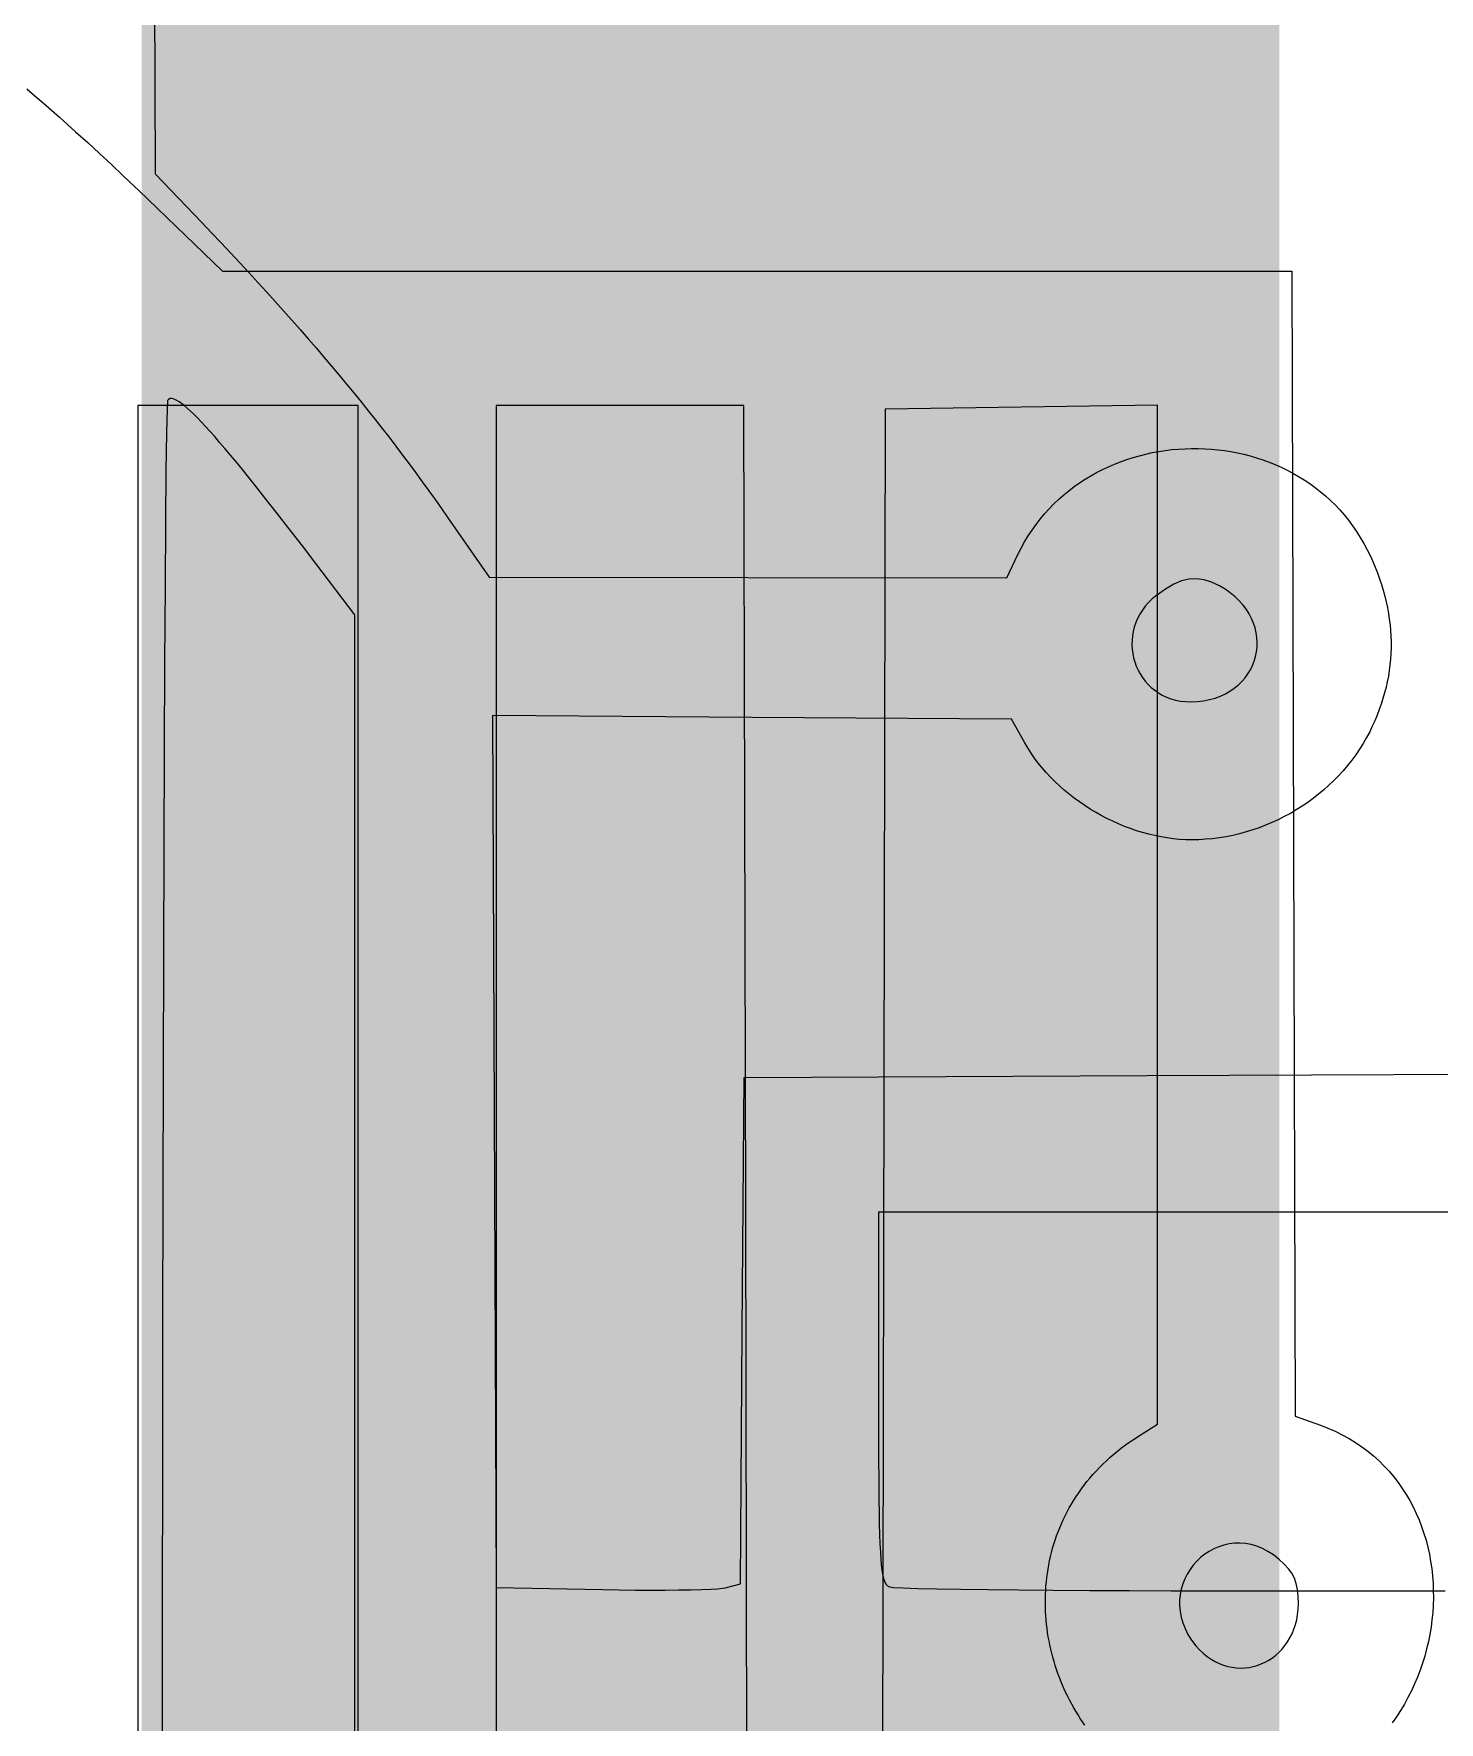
# Model space of a CAD drawing. Header units: inches. Extents: x -14 to 338, y 0 to 125.
# Drawn here: x 26.665 to 30.37, y 55.268 to 59.718 of the extents above; entities that cross this region are included whole.
import ezdxf

# ---------------------------------------------------------------- set-up
doc = ezdxf.new("R2010")
doc.units = ezdxf.units.IN
for name, color, linetype in [('Bottom Layer', 5, 'Continuous'), ('Bottom Overlay', 54, 'Continuous'), ('Top Overlay', 2, 'Continuous')]:
    doc.layers.add(name, color=color, linetype=linetype)

# ---------------------------------------------------------------- blocks, each defined once
blk = doc.blocks.new('IMPORTED_IMAGE_B_2')
at = {"layer": 'Bottom Overlay'}
for p, q in [((14.3506, -2.6261), (14.3599, -5.5118)), ((14.3599, -5.5118), (14.4826, -5.6402)), ((14.4826, -5.6402), (14.5084, -5.6673)), ((14.5084, -5.6673), (14.5337, -5.6941)), ((14.5337, -5.6941), (14.5586, -5.7205)), ((14.5586, -5.7205), (14.583, -5.7466)), ((14.583, -5.7466), (14.6069, -5.7725)), ((14.6069, -5.7725), (14.6304, -5.7981)), ((14.6304, -5.7981), (14.6535, -5.8234)), ((14.6535, -5.8234), (14.6762, -5.8485)), ((14.6762, -5.8485), (14.6985, -5.8734)), ((14.6985, -5.8734), (14.7204, -5.898)), ((14.7204, -5.898), (14.742, -5.9225)), ((14.742, -5.9225), (14.7632, -5.9468)), ((14.7632, -5.9468), (14.784, -5.9709)), ((14.784, -5.9709), (14.8046, -5.9949)), ((14.8046, -5.9949), (14.8248, -6.0187)), ((14.8248, -6.0187), (14.8446, -6.0425)), ((14.8446, -6.0425), (14.8642, -6.0661)), ((14.8642, -6.0661), (14.8836, -6.0896)), ((14.8836, -6.0896), (14.9026, -6.1131)), ((14.3912, -6.1322), (14.3898, -6.1946)), ((14.3927, -6.1094), (14.3912, -6.1322)), ((14.3912, -6.1322), (14.3912, -6.1322)), ((14.3949, -6.1068), (14.3927, -6.1094)), ((14.3927, -6.1094), (14.3927, -6.1094)), ((14.3992, -6.1046), (14.3949, -6.1068)), ((14.3949, -6.1068), (14.3949, -6.1068)), ((14.4028, -6.1043), (14.3992, -6.1046)), ((14.3992, -6.1046), (14.3992, -6.1046)), ((14.4069, -6.1049), (14.4028, -6.1043)), ((14.4028, -6.1043), (14.4028, -6.1043)), ((14.4116, -6.1065), (14.4069, -6.1049)), ((14.4069, -6.1049), (14.4069, -6.1049)), ((14.4169, -6.1091), (14.4116, -6.1065)), ((14.4116, -6.1065), (14.4116, -6.1065)), ((14.4228, -6.1126), (14.4169, -6.1091)), ((14.4169, -6.1091), (14.4169, -6.1091)), ((14.4292, -6.1172), (14.4228, -6.1126)), ((14.4228, -6.1126), (14.4228, -6.1126)), ((14.4364, -6.1227), (14.4292, -6.1172)), ((14.4292, -6.1172), (14.4292, -6.1172)), ((14.4441, -6.1293), (14.4364, -6.1227)), ((14.4364, -6.1227), (14.4364, -6.1227)), ((14.4525, -6.1369), (14.4441, -6.1293)), ((14.4441, -6.1293), (14.4441, -6.1293)), ((14.4615, -6.1455), (14.4525, -6.1369)), ((14.4525, -6.1369), (14.4525, -6.1369)), ((14.9026, -6.1131), (14.9214, -6.1365)), ((14.9214, -6.1365), (14.94, -6.1598)), ((14.4712, -6.1552), (14.4615, -6.1455)), ((14.4615, -6.1455), (14.4615, -6.1455)), ((14.4815, -6.1659), (14.4712, -6.1552)), ((14.4712, -6.1552), (14.4712, -6.1552)), ((14.4926, -6.1777), (14.4815, -6.1659)), ((14.4815, -6.1659), (14.4815, -6.1659)), ((14.5043, -6.1906), (14.4926, -6.1777)), ((14.4926, -6.1777), (14.4926, -6.1777)), ((14.94, -6.1598), (14.9583, -6.1832)), ((14.9583, -6.1832), (14.9764, -6.2065)), ((14.3898, -6.1946), (14.3884, -6.2945)), ((14.3898, -6.1946), (14.3898, -6.1946)), ((14.5168, -6.2047), (14.5043, -6.1906)), ((14.5043, -6.1906), (14.5043, -6.1906)), ((14.5299, -6.2198), (14.5168, -6.2047)), ((14.5168, -6.2047), (14.5168, -6.2047)), ((14.5438, -6.236), (14.5299, -6.2198)), ((14.5299, -6.2198), (14.5299, -6.2198)), ((14.9764, -6.2065), (14.9943, -6.2298)), ((14.9943, -6.2298), (15.012, -6.2532)), ((14.5585, -6.2534), (14.5438, -6.236)), ((14.5438, -6.236), (14.5438, -6.236)), ((14.5739, -6.272), (14.5585, -6.2534)), ((14.5585, -6.2534), (14.5585, -6.2534)), ((14.59, -6.2917), (14.5739, -6.272)), ((14.5739, -6.272), (14.5739, -6.272)), ((15.012, -6.2532), (15.0295, -6.2766)), ((16.8892, -6.2771), (16.9054, -6.2708)), ((16.9054, -6.2708), (16.9218, -6.2649)), ((16.9218, -6.2649), (16.9383, -6.2596)), ((16.9383, -6.2596), (16.955, -6.2549)), ((16.955, -6.2549), (16.9719, -6.2506)), ((16.9719, -6.2506), (16.9889, -6.2469)), ((16.9889, -6.2469), (17.006, -6.2438)), ((17.006, -6.2438), (17.0232, -6.2411)), ((17.0232, -6.2411), (17.0405, -6.239)), ((17.0405, -6.239), (17.0578, -6.2375)), ((17.0578, -6.2375), (17.0752, -6.2364)), ((17.0752, -6.2364), (17.0926, -6.2359)), ((17.0926, -6.2359), (17.11, -6.236)), ((17.11, -6.236), (17.1274, -6.2365)), ((17.1274, -6.2365), (17.1447, -6.2376)), ((17.1447, -6.2376), (17.162, -6.2393)), ((17.162, -6.2393), (17.1793, -6.2414)), ((17.1793, -6.2414), (17.1964, -6.2441)), ((17.1964, -6.2441), (17.2135, -6.2474)), ((17.2135, -6.2474), (17.2304, -6.2511)), ((17.2304, -6.2511), (17.2473, -6.2555)), ((17.2473, -6.2555), (17.2639, -6.2603)), ((17.2639, -6.2603), (17.2804, -6.2657)), ((17.2804, -6.2657), (17.2967, -6.2716)), ((17.2967, -6.2716), (17.3128, -6.2781)), ((14.3884, -6.2945), (14.3871, -6.43)), ((14.3884, -6.2945), (14.3884, -6.2945)), ((14.607, -6.3126), (14.59, -6.2917)), ((14.59, -6.2917), (14.59, -6.2917)), ((14.6247, -6.3346), (14.607, -6.3126)), ((14.607, -6.3126), (14.607, -6.3126)), ((15.0295, -6.2766), (15.0469, -6.3)), ((15.0469, -6.3), (15.0641, -6.3235)), ((16.7973, -6.3264), (16.8119, -6.3169)), ((16.8119, -6.3169), (16.8269, -6.3079)), ((16.8269, -6.3079), (16.8421, -6.2994)), ((16.8421, -6.2994), (16.8575, -6.2914)), ((16.8575, -6.2914), (16.8733, -6.284)), ((16.8733, -6.284), (16.8892, -6.2771)), ((17.3128, -6.2781), (17.3286, -6.2851)), ((17.3286, -6.2851), (17.3442, -6.2926)), ((17.3442, -6.2926), (17.3596, -6.3007)), ((17.3596, -6.3007), (17.3747, -6.3093)), ((17.3747, -6.3093), (17.3895, -6.3184)), ((17.3895, -6.3184), (17.4039, -6.3281)), ((14.6432, -6.3579), (14.6247, -6.3346)), ((14.6247, -6.3346), (14.6247, -6.3346)), ((14.6625, -6.3824), (14.6432, -6.3579)), ((14.6432, -6.3579), (14.6432, -6.3579)), ((15.0641, -6.3235), (15.0812, -6.3471)), ((15.0812, -6.3471), (15.0981, -6.3707)), ((16.7423, -6.3699), (16.7555, -6.3582)), ((16.7555, -6.3582), (16.7691, -6.3471)), ((16.7691, -6.3471), (16.783, -6.3365)), ((16.783, -6.3365), (16.7973, -6.3264)), ((17.4039, -6.3281), (17.4181, -6.3383)), ((17.4181, -6.3383), (17.4319, -6.3491)), ((17.4319, -6.3491), (17.4453, -6.3604)), ((17.4453, -6.3604), (17.4583, -6.3722)), ((14.6826, -6.4081), (14.6625, -6.3824)), ((14.6625, -6.3824), (14.6625, -6.3824)), ((15.0981, -6.3707), (15.1149, -6.3945)), ((15.1149, -6.3945), (15.1317, -6.4184)), ((16.7051, -6.408), (16.7171, -6.3948)), ((16.7171, -6.3948), (16.7295, -6.3821)), ((16.7295, -6.3821), (16.7423, -6.3699)), ((17.4583, -6.3722), (17.471, -6.3846)), ((17.471, -6.3846), (17.4832, -6.3975)), ((17.4832, -6.3975), (17.495, -6.411)), ((14.3871, -6.43), (14.3858, -6.5989)), ((14.3871, -6.43), (14.3871, -6.43)), ((14.7036, -6.435), (14.6826, -6.4081)), ((14.6826, -6.4081), (14.6826, -6.4081)), ((14.7254, -6.4632), (14.7036, -6.435)), ((14.7036, -6.435), (14.7036, -6.435)), ((15.1317, -6.4184), (15.2407, -6.5751)), ((16.6618, -6.4663), (16.6719, -6.4509)), ((16.6719, -6.4509), (16.6825, -6.4361)), ((16.6825, -6.4361), (16.6936, -6.4218)), ((16.6936, -6.4218), (16.7051, -6.408)), ((17.495, -6.411), (17.5063, -6.425)), ((17.5063, -6.425), (17.5172, -6.4395)), ((17.5172, -6.4395), (17.5276, -6.4546)), ((14.7481, -6.4927), (14.7254, -6.4632)), ((14.7254, -6.4632), (14.7254, -6.4632)), ((14.7837, -6.5393), (14.7481, -6.4927)), ((14.7481, -6.4927), (14.7481, -6.4927)), ((16.6432, -6.4986), (16.6522, -6.4822)), ((16.6522, -6.4822), (16.6618, -6.4663)), ((17.5276, -6.4546), (17.5374, -6.4702)), ((17.5374, -6.4702), (17.5468, -6.4864)), ((17.5468, -6.4864), (17.5556, -6.5031)), ((14.8864, -6.6741), (14.7837, -6.5393)), ((14.7837, -6.5393), (14.7837, -6.5393)), ((16.6054, -6.577), (16.6347, -6.5155)), ((16.6347, -6.5155), (16.6432, -6.4986)), ((17.5556, -6.5031), (17.563, -6.5183)), ((17.563, -6.5183), (17.57, -6.5336)), ((17.57, -6.5336), (17.5764, -6.5488)), ((15.2407, -6.5751), (16.6054, -6.577)), ((17.0663, -6.5851), (17.0455, -6.5939)), ((17.0862, -6.5802), (17.0663, -6.5851)), ((17.0663, -6.5851), (17.0663, -6.5851)), ((17.1058, -6.5791), (17.0862, -6.5802)), ((17.0862, -6.5802), (17.0862, -6.5802)), ((17.1253, -6.5817), (17.1058, -6.5791)), ((17.1058, -6.5791), (17.1058, -6.5791)), ((17.1453, -6.5881), (17.1253, -6.5817)), ((17.1253, -6.5817), (17.1253, -6.5817)), ((17.5764, -6.5488), (17.5825, -6.564)), ((17.5825, -6.564), (17.588, -6.5792)), ((17.588, -6.5792), (17.5931, -6.5945)), ((14.3858, -6.5989), (14.3846, -6.7993)), ((14.3858, -6.5989), (14.3858, -6.5989)), ((16.9999, -6.6233), (16.989, -6.6323)), ((17.0235, -6.6066), (16.9999, -6.6233)), ((16.9999, -6.6233), (16.9999, -6.6233)), ((17.0455, -6.5939), (17.0235, -6.6066)), ((17.0235, -6.6066), (17.0235, -6.6066)), ((17.0455, -6.5939), (17.0455, -6.5939)), ((17.1662, -6.5981), (17.1453, -6.5881)), ((17.1453, -6.5881), (17.1453, -6.5881)), ((17.1811, -6.607), (17.1662, -6.5981)), ((17.1662, -6.5981), (17.1662, -6.5981)), ((17.1947, -6.6165), (17.1811, -6.607)), ((17.1811, -6.607), (17.1811, -6.607)), ((17.2071, -6.6266), (17.1947, -6.6165)), ((17.1947, -6.6165), (17.1947, -6.6165)), ((17.2182, -6.6373), (17.2071, -6.6266)), ((17.2071, -6.6266), (17.2071, -6.6266)), ((17.5931, -6.5945), (17.5977, -6.6097)), ((17.5977, -6.6097), (17.6019, -6.6249)), ((17.6019, -6.6249), (17.6056, -6.6401)), ((14.8864, -10.3656), (14.8864, -6.6741)), ((14.8864, -6.6741), (14.8864, -6.6741)), ((16.9559, -6.6727), (16.9501, -6.6837)), ((16.9627, -6.662), (16.9559, -6.6727)), ((16.9559, -6.6727), (16.9559, -6.6727)), ((16.9704, -6.6517), (16.9627, -6.662)), ((16.9627, -6.662), (16.9627, -6.662)), ((16.9792, -6.6418), (16.9704, -6.6517)), ((16.9704, -6.6517), (16.9704, -6.6517)), ((16.989, -6.6323), (16.9792, -6.6418)), ((16.9792, -6.6418), (16.9792, -6.6418)), ((16.989, -6.6323), (16.989, -6.6323)), ((17.2282, -6.6484), (17.2182, -6.6373)), ((17.2182, -6.6373), (17.2182, -6.6373)), ((17.2369, -6.66), (17.2282, -6.6484)), ((17.2282, -6.6484), (17.2282, -6.6484)), ((17.2444, -6.6719), (17.2369, -6.66)), ((17.2369, -6.66), (17.2369, -6.66)), ((17.2508, -6.684), (17.2444, -6.6719)), ((17.2444, -6.6719), (17.2444, -6.6719)), ((17.6056, -6.6401), (17.6088, -6.6552)), ((17.6088, -6.6552), (17.6116, -6.6704)), ((17.6116, -6.6704), (17.6139, -6.6855)), ((16.9386, -6.7179), (16.9366, -6.7296)), ((16.9415, -6.7064), (16.9386, -6.7179)), ((16.9386, -6.7179), (16.9386, -6.7179)), ((16.9453, -6.6949), (16.9415, -6.7064)), ((16.9415, -6.7064), (16.9415, -6.7064)), ((16.9501, -6.6837), (16.9453, -6.6949)), ((16.9453, -6.6949), (16.9453, -6.6949)), ((16.9501, -6.6837), (16.9501, -6.6837)), ((17.256, -6.6964), (17.2508, -6.684)), ((17.2508, -6.684), (17.2508, -6.684)), ((17.26, -6.709), (17.256, -6.6964)), ((17.256, -6.6964), (17.256, -6.6964)), ((17.2629, -6.7216), (17.26, -6.709)), ((17.26, -6.709), (17.26, -6.709)), ((17.6139, -6.6855), (17.6157, -6.7006)), ((17.6157, -6.7006), (17.6171, -6.7157)), ((17.6171, -6.7157), (17.618, -6.7308)), ((16.9355, -6.7413), (16.9352, -6.753)), ((16.9352, -6.753), (16.9352, -6.753)), ((16.9352, -6.753), (16.9359, -6.7646)), ((16.9366, -6.7296), (16.9355, -6.7413)), ((16.9355, -6.7413), (16.9355, -6.7413)), ((16.9366, -6.7296), (16.9366, -6.7296)), ((17.2648, -6.7344), (17.2629, -6.7216)), ((17.2629, -6.7216), (17.2629, -6.7216)), ((17.2637, -6.7721), (17.2651, -6.7596)), ((17.2655, -6.747), (17.2648, -6.7344)), ((17.2648, -6.7344), (17.2648, -6.7344)), ((17.2651, -6.7596), (17.2655, -6.747)), ((17.2651, -6.7596), (17.2651, -6.7596)), ((17.2655, -6.747), (17.2655, -6.747)), ((17.6184, -6.7609), (17.6179, -6.7759)), ((17.618, -6.7308), (17.6184, -6.7459)), ((17.6184, -6.7459), (17.6184, -6.7609)), ((14.3846, -6.7993), (14.3835, -7.029)), ((14.3846, -6.7993), (14.3846, -6.7993)), ((16.9359, -6.7646), (16.9359, -6.7646)), ((16.9359, -6.7646), (16.9374, -6.7761)), ((16.9374, -6.7761), (16.9374, -6.7761)), ((16.9374, -6.7761), (16.9397, -6.7874)), ((16.9397, -6.7874), (16.9397, -6.7874)), ((16.9397, -6.7874), (16.9429, -6.7985)), ((16.9429, -6.7985), (16.9429, -6.7985)), ((16.9429, -6.7985), (16.9468, -6.8094)), ((17.2475, -6.8193), (17.2531, -6.808)), ((17.2531, -6.808), (17.2576, -6.7964)), ((17.2531, -6.808), (17.2531, -6.808)), ((17.2576, -6.7964), (17.2612, -6.7844)), ((17.2576, -6.7964), (17.2576, -6.7964)), ((17.2612, -6.7844), (17.2637, -6.7721)), ((17.2612, -6.7844), (17.2612, -6.7844)), ((17.2637, -6.7721), (17.2637, -6.7721)), ((17.6155, -6.8058), (17.6136, -6.8208)), ((17.617, -6.7909), (17.6155, -6.8058)), ((17.6179, -6.7759), (17.617, -6.7909)), ((16.9468, -6.8094), (16.9468, -6.8094)), ((16.9468, -6.8094), (16.9515, -6.8199)), ((16.9515, -6.8199), (16.9515, -6.8199)), ((16.9515, -6.8199), (16.957, -6.83)), ((16.957, -6.83), (16.957, -6.83)), ((16.957, -6.83), (16.9633, -6.8397)), ((16.9633, -6.8397), (16.9633, -6.8397)), ((16.9633, -6.8397), (16.9702, -6.8489)), ((16.9702, -6.8489), (16.9702, -6.8489)), ((16.9702, -6.8489), (16.9779, -6.8576)), ((17.2155, -6.8594), (17.2249, -6.8503)), ((17.2249, -6.8503), (17.2334, -6.8405)), ((17.2249, -6.8503), (17.2249, -6.8503)), ((17.2334, -6.8405), (17.2409, -6.8302)), ((17.2334, -6.8405), (17.2334, -6.8405)), ((17.2409, -6.8302), (17.2475, -6.8193)), ((17.2409, -6.8302), (17.2409, -6.8302)), ((17.2475, -6.8193), (17.2475, -6.8193)), ((17.6085, -6.8505), (17.6052, -6.8653)), ((17.6113, -6.8356), (17.6085, -6.8505)), ((17.6136, -6.8208), (17.6113, -6.8356)), ((16.9779, -6.8576), (16.9779, -6.8576)), ((16.9779, -6.8576), (16.9863, -6.8657)), ((16.9863, -6.8657), (16.9863, -6.8657)), ((16.9863, -6.8657), (16.9953, -6.8731)), ((16.9953, -6.8731), (16.9953, -6.8731)), ((16.9953, -6.8731), (17.0051, -6.8799)), ((17.0051, -6.8799), (17.0051, -6.8799)), ((17.0051, -6.8799), (17.0154, -6.8859)), ((17.0154, -6.8859), (17.0154, -6.8859)), ((17.0154, -6.8859), (17.0264, -6.8911)), ((17.0264, -6.8911), (17.0264, -6.8911)), ((17.0264, -6.8911), (17.0381, -6.8955)), ((17.0381, -6.8955), (17.0381, -6.8955)), ((17.0381, -6.8955), (17.0503, -6.8989)), ((17.1397, -6.8977), (17.1545, -6.8936)), ((17.1545, -6.8936), (17.1685, -6.8885)), ((17.1545, -6.8936), (17.1545, -6.8936)), ((17.1685, -6.8885), (17.1816, -6.8825)), ((17.1685, -6.8885), (17.1685, -6.8885)), ((17.1816, -6.8825), (17.1938, -6.8756)), ((17.1816, -6.8825), (17.1816, -6.8825)), ((17.1938, -6.8756), (17.2051, -6.8679)), ((17.1938, -6.8756), (17.1938, -6.8756)), ((17.2051, -6.8679), (17.2155, -6.8594)), ((17.2051, -6.8679), (17.2051, -6.8679)), ((17.2155, -6.8594), (17.2155, -6.8594)), ((17.5972, -6.8948), (17.5925, -6.9095)), ((17.6014, -6.8801), (17.5972, -6.8948)), ((17.6052, -6.8653), (17.6014, -6.8801)), ((15.9338, -6.9446), (15.2495, -6.9399)), ((15.2495, -6.9399), (15.2588, -9.2382)), ((17.0503, -6.8989), (17.0503, -6.8989)), ((17.0503, -6.8989), (17.063, -6.9015)), ((17.063, -6.9015), (17.063, -6.9015)), ((17.063, -6.9015), (17.0764, -6.903)), ((17.0764, -6.903), (17.0764, -6.903)), ((17.0764, -6.903), (17.0903, -6.9034)), ((17.0903, -6.9034), (17.1076, -6.9026)), ((17.0903, -6.9034), (17.0903, -6.9034)), ((17.1076, -6.9026), (17.1241, -6.9007)), ((17.1076, -6.9026), (17.1076, -6.9026)), ((17.1241, -6.9007), (17.1397, -6.8977)), ((17.1241, -6.9007), (17.1241, -6.9007)), ((17.1397, -6.8977), (17.1397, -6.8977)), ((17.5818, -6.9387), (17.5757, -6.9533)), ((17.5874, -6.9241), (17.5818, -6.9387)), ((17.5925, -6.9095), (17.5874, -6.9241)), ((16.6181, -6.9494), (15.9338, -6.9446)), ((16.6528, -7.0114), (16.6181, -6.9494)), ((17.5621, -6.9823), (17.5538, -6.998)), ((17.5691, -6.9678), (17.5621, -6.9823)), ((17.5757, -6.9533), (17.5691, -6.9678)), ((14.3835, -7.029), (14.3825, -7.2862)), ((14.3835, -7.029), (14.3835, -7.029)), ((16.6608, -7.0252), (16.6528, -7.0114)), ((16.6694, -7.0387), (16.6608, -7.0252)), ((17.5355, -7.0285), (17.5255, -7.0433)), ((17.5449, -7.0134), (17.5355, -7.0285)), ((17.5538, -6.998), (17.5449, -7.0134)), ((16.6786, -7.0519), (16.6694, -7.0387)), ((16.6884, -7.0649), (16.6786, -7.0519)), ((16.6986, -7.0776), (16.6884, -7.0649)), ((17.5038, -7.0716), (17.4923, -7.0852)), ((17.5149, -7.0576), (17.5038, -7.0716)), ((17.5255, -7.0433), (17.5149, -7.0576)), ((16.7093, -7.09), (16.6986, -7.0776)), ((16.7206, -7.102), (16.7093, -7.09)), ((16.7322, -7.1138), (16.7206, -7.102)), ((16.7444, -7.1252), (16.7322, -7.1138)), ((17.4677, -7.1112), (17.4547, -7.1236)), ((17.4802, -7.0984), (17.4677, -7.1112)), ((17.4923, -7.0852), (17.4802, -7.0984)), ((16.7569, -7.1363), (16.7444, -7.1252)), ((16.7698, -7.147), (16.7569, -7.1363)), ((16.7831, -7.1574), (16.7698, -7.147)), ((16.7967, -7.1673), (16.7831, -7.1574)), ((17.4133, -7.1581), (17.3987, -7.1687)), ((17.4275, -7.1471), (17.4133, -7.1581)), ((17.4413, -7.1355), (17.4275, -7.1471)), ((17.4547, -7.1236), (17.4413, -7.1355)), ((16.8107, -7.1769), (16.7967, -7.1673)), ((16.8249, -7.1861), (16.8107, -7.1769)), ((16.8395, -7.1948), (16.8249, -7.1861)), ((16.8543, -7.2031), (16.8395, -7.1948)), ((16.8693, -7.211), (16.8543, -7.2031)), ((17.337, -7.2062), (17.3208, -7.2143)), ((17.3529, -7.1976), (17.337, -7.2062)), ((17.3685, -7.1884), (17.3529, -7.1976)), ((17.3838, -7.1788), (17.3685, -7.1884)), ((17.3987, -7.1687), (17.3838, -7.1788)), ((16.8846, -7.2184), (16.8693, -7.211)), ((16.9001, -7.2253), (16.8846, -7.2184)), ((16.9157, -7.2318), (16.9001, -7.2253)), ((16.9315, -7.2377), (16.9157, -7.2318)), ((16.9474, -7.2432), (16.9315, -7.2377)), ((16.9634, -7.2481), (16.9474, -7.2432)), ((16.9796, -7.2525), (16.9634, -7.2481)), ((16.9958, -7.2563), (16.9796, -7.2525)), ((17.2189, -7.2514), (17.2012, -7.2555)), ((17.2364, -7.2466), (17.2189, -7.2514)), ((17.2537, -7.2413), (17.2364, -7.2466)), ((17.2708, -7.2354), (17.2537, -7.2413)), ((17.2877, -7.2289), (17.2708, -7.2354)), ((17.3044, -7.2219), (17.2877, -7.2289)), ((17.3208, -7.2143), (17.3044, -7.2219)), ((14.3825, -7.2862), (14.3815, -7.5686)), ((14.3825, -7.2862), (14.3825, -7.2862)), ((17.012, -7.2596), (16.9958, -7.2563)), ((17.0283, -7.2623), (17.012, -7.2596)), ((17.0446, -7.2645), (17.0283, -7.2623)), ((17.0608, -7.266), (17.0446, -7.2645)), ((17.077, -7.267), (17.0608, -7.266)), ((17.0932, -7.2673), (17.077, -7.267)), ((17.1114, -7.2669), (17.0932, -7.2673)), ((17.1295, -7.2659), (17.1114, -7.2669)), ((17.1476, -7.2643), (17.1295, -7.2659)), ((17.1656, -7.262), (17.1476, -7.2643)), ((17.1835, -7.2591), (17.1656, -7.262)), ((17.2012, -7.2555), (17.1835, -7.2591)), ((14.3815, -7.5686), (14.3807, -7.8744)), ((14.3815, -7.5686), (14.3815, -7.5686)), ((14.3807, -7.8744), (14.3799, -8.2014)), ((14.3807, -7.8744), (14.3807, -7.8744)), ((15.908, -8.5612), (15.9128, -7.894)), ((15.9128, -7.894), (16.9754, -7.8887)), ((16.9754, -7.8887), (18.0381, -7.8835)), ((14.3799, -8.2014), (14.3793, -8.5476)), ((14.3799, -8.2014), (14.3799, -8.2014)), ((18.0217, -8.2482), (16.267, -8.2482)), ((16.267, -8.2482), (16.267, -8.7565)), ((14.3793, -8.5476), (14.3788, -8.911)), ((14.3793, -8.5476), (14.3793, -8.5476)), ((15.9032, -9.2285), (15.908, -8.5612)), ((16.267, -8.7565), (16.2671, -8.8306)), ((16.2671, -8.8306), (16.2673, -8.8966)), ((16.2673, -8.8966), (16.2676, -8.9551)), ((14.3788, -8.911), (14.3784, -9.2895)), ((14.3788, -8.911), (14.3788, -8.911)), ((16.2676, -8.9551), (16.2681, -9.0065)), ((16.2681, -9.0065), (16.2686, -9.0406)), ((16.2686, -9.0406), (16.2692, -9.0712)), ((16.2692, -9.0712), (16.27, -9.0984)), ((16.27, -9.0984), (16.2709, -9.1225)), ((16.2709, -9.1225), (16.2719, -9.1436)), ((16.2719, -9.1436), (16.2731, -9.162)), ((16.2731, -9.162), (16.2745, -9.1778)), ((16.2745, -9.1778), (16.2761, -9.1912)), ((16.2761, -9.1912), (16.2779, -9.2025)), ((16.2779, -9.2025), (16.2806, -9.2144)), ((15.2588, -9.2382), (15.5404, -9.2434)), ((15.5404, -9.2434), (15.5836, -9.2441)), ((15.5836, -9.2441), (15.6257, -9.2445)), ((15.6257, -9.2445), (15.6662, -9.2447)), ((15.6662, -9.2447), (15.7045, -9.2446)), ((15.7045, -9.2446), (15.74, -9.2443)), ((15.74, -9.2443), (15.7723, -9.2437)), ((15.7723, -9.2437), (15.8006, -9.243)), ((15.8006, -9.243), (15.8246, -9.242)), ((15.8246, -9.242), (15.8436, -9.2409)), ((15.8436, -9.2409), (15.857, -9.2396)), ((15.857, -9.2396), (15.8626, -9.2386)), ((15.8626, -9.2386), (15.9032, -9.2285)), ((16.2806, -9.2144), (16.2837, -9.2233)), ((16.2837, -9.2233), (16.2873, -9.2296)), ((16.2873, -9.2296), (16.2912, -9.2338)), ((16.2912, -9.2338), (16.2957, -9.2363)), ((16.2957, -9.2363), (16.307, -9.2377)), ((16.307, -9.2377), (16.3323, -9.239)), ((16.3323, -9.239), (16.3707, -9.2402)), ((16.3707, -9.2402), (16.4214, -9.2413)), ((16.4214, -9.2413), (16.4833, -9.2424)), ((16.4833, -9.2424), (16.5555, -9.2433)), ((16.5555, -9.2433), (16.6371, -9.2441)), ((16.6371, -9.2441), (16.7271, -9.2448)), ((16.7271, -9.2448), (16.8246, -9.2454)), ((16.8246, -9.2454), (16.9287, -9.2458)), ((16.9287, -9.2458), (17.0383, -9.2462)), ((17.0383, -9.2462), (17.1526, -9.2465)), ((17.1526, -9.2465), (17.2706, -9.2467)), ((17.2706, -9.2467), (17.3914, -9.2468)), ((17.3914, -9.2468), (17.514, -9.2468)), ((17.514, -9.2468), (17.6375, -9.2468)), ((17.6375, -9.2468), (17.761, -9.2466)), ((14.3784, -9.2895), (14.3782, -9.6811)), ((14.3784, -9.2895), (14.3784, -9.2895))]:
    blk.add_line(p, q, dxfattribs=at)
blk = doc.blocks.new('IMPORTED_IMAGE_B_3')
at = {"layer": 'Top Overlay'}
for p, q in [((14.0211, -5.2877), (14.0428, -5.3064)), ((14.0428, -5.3064), (14.0645, -5.3252)), ((14.0645, -5.3252), (14.0861, -5.3441)), ((14.0861, -5.3441), (14.1075, -5.363)), ((14.1075, -5.363), (14.1289, -5.382)), ((14.1289, -5.382), (14.1502, -5.4011)), ((14.1502, -5.4011), (14.1819, -5.4298)), ((14.1819, -5.4298), (14.2133, -5.4587)), ((14.2133, -5.4587), (14.2446, -5.4878)), ((14.2446, -5.4878), (14.2757, -5.517)), ((14.2757, -5.517), (14.3065, -5.5464)), ((14.3065, -5.5464), (14.3167, -5.5563)), ((14.3167, -5.5563), (14.537, -5.7686)), ((14.537, -5.7686), (17.3567, -5.7686)), ((17.3567, -5.7686), (17.3613, -7.2773)), ((14.8952, -6.1228), (14.314, -6.1228)), ((14.314, -6.1228), (14.314, -6.1228)), ((14.314, -6.1228), (14.314, -10.0738)), ((14.8952, -13.3007), (14.8952, -6.1228)), ((14.8952, -6.1228), (14.8952, -6.1228)), ((15.9124, -6.1228), (15.2586, -6.1228)), ((15.2586, -6.1228), (15.2586, -10.5915)), ((15.917, -8.2346), (15.9124, -6.1228)), ((16.2849, -6.1319), (16.2757, -10.3567)), ((17.0024, -6.1221), (16.2849, -6.1319)), ((17.0024, -8.8071), (17.0024, -6.1221)), ((17.3613, -7.2773), (17.3659, -8.7859)), ((15.9216, -10.3463), (15.917, -8.2346)), ((16.9525, -8.8388), (17.0024, -8.8071)), ((17.3659, -8.7859), (17.432, -8.8098)), ((17.432, -8.8098), (17.452, -8.8176)), ((16.9185, -8.862), (16.9295, -8.8541)), ((16.9295, -8.8541), (16.9408, -8.8464)), ((16.9408, -8.8464), (16.9525, -8.8388)), ((17.452, -8.8176), (17.4714, -8.8261)), ((17.4714, -8.8261), (17.49, -8.8353)), ((17.49, -8.8353), (17.5079, -8.8451)), ((17.5079, -8.8451), (17.525, -8.8557)), ((16.8678, -8.9039), (16.8774, -8.8953)), ((16.8774, -8.8953), (16.8872, -8.8867)), ((16.8872, -8.8867), (16.8973, -8.8783)), ((16.8973, -8.8783), (16.9077, -8.8701)), ((16.9077, -8.8701), (16.9185, -8.862)), ((17.525, -8.8557), (17.5415, -8.8669)), ((17.5415, -8.8669), (17.5573, -8.8787)), ((17.5573, -8.8787), (17.5724, -8.8911)), ((17.5724, -8.8911), (17.5867, -8.9041)), ((16.8245, -8.9494), (16.8326, -8.94)), ((16.8326, -8.94), (16.841, -8.9308)), ((16.841, -8.9308), (16.8496, -8.9217)), ((16.8496, -8.9217), (16.8586, -8.9127)), ((16.8586, -8.9127), (16.8678, -8.9039)), ((17.5867, -8.9041), (17.6004, -8.9176)), ((17.6004, -8.9176), (17.6134, -8.9316)), ((17.6134, -8.9316), (17.6257, -8.9461)), ((16.7884, -8.9978), (16.7951, -8.9879)), ((16.7951, -8.9879), (16.802, -8.9781)), ((16.802, -8.9781), (16.8092, -8.9684)), ((16.8092, -8.9684), (16.8167, -8.9588)), ((16.8167, -8.9588), (16.8245, -8.9494)), ((17.6257, -8.9461), (17.6373, -8.9611)), ((17.6373, -8.9611), (17.6482, -8.9766)), ((17.6482, -8.9766), (17.6584, -8.9924)), ((16.7645, -9.0384), (16.77, -9.0281)), ((16.77, -9.0281), (16.7759, -9.0179)), ((16.7759, -9.0179), (16.782, -9.0078)), ((16.782, -9.0078), (16.7884, -8.9978)), ((17.6584, -8.9924), (17.6679, -9.0087)), ((17.6679, -9.0087), (17.6767, -9.0253)), ((17.6767, -9.0253), (17.6849, -9.0423)), ((16.7449, -9.0804), (16.7494, -9.0698)), ((16.7494, -9.0698), (16.7541, -9.0593)), ((16.7541, -9.0593), (16.7592, -9.0488)), ((16.7592, -9.0488), (16.7645, -9.0384)), ((17.6849, -9.0423), (17.6923, -9.0596)), ((17.6923, -9.0596), (17.6991, -9.0773)), ((17.6991, -9.0773), (17.7052, -9.0952)), ((16.7294, -9.1234), (16.7329, -9.1126)), ((16.7329, -9.1126), (16.7366, -9.1018)), ((16.7366, -9.1018), (16.7406, -9.091)), ((16.7406, -9.091), (16.7449, -9.0804)), ((17.2054, -9.121), (17.1912, -9.1228)), ((17.2198, -9.1207), (17.2054, -9.121)), ((17.2054, -9.121), (17.2054, -9.121)), ((17.2345, -9.1218), (17.2198, -9.1207)), ((17.2198, -9.1207), (17.2198, -9.1207)), ((17.2493, -9.1245), (17.2345, -9.1218)), ((17.2345, -9.1218), (17.2345, -9.1218)), ((17.7052, -9.0952), (17.7107, -9.1133)), ((17.7107, -9.1133), (17.7154, -9.1317)), ((16.7181, -9.1672), (16.7206, -9.1562)), ((16.7206, -9.1562), (16.7233, -9.1452)), ((16.7233, -9.1452), (16.7262, -9.1343)), ((16.7262, -9.1343), (16.7294, -9.1234)), ((17.1164, -9.1591), (17.1063, -9.1688)), ((17.1273, -9.1503), (17.1164, -9.1591)), ((17.1164, -9.1591), (17.1164, -9.1591)), ((17.139, -9.1426), (17.1273, -9.1503)), ((17.1273, -9.1503), (17.1273, -9.1503)), ((17.1513, -9.1358), (17.139, -9.1426)), ((17.139, -9.1426), (17.139, -9.1426)), ((17.1641, -9.1303), (17.1513, -9.1358)), ((17.1513, -9.1358), (17.1513, -9.1358)), ((17.1774, -9.1259), (17.1641, -9.1303)), ((17.1641, -9.1303), (17.1641, -9.1303)), ((17.1912, -9.1228), (17.1774, -9.1259)), ((17.1774, -9.1259), (17.1774, -9.1259)), ((17.1912, -9.1228), (17.1912, -9.1228)), ((17.2642, -9.1288), (17.2493, -9.1245)), ((17.2493, -9.1245), (17.2493, -9.1245)), ((17.2791, -9.1348), (17.2642, -9.1288)), ((17.2642, -9.1288), (17.2642, -9.1288)), ((17.294, -9.1425), (17.2791, -9.1348)), ((17.2791, -9.1348), (17.2791, -9.1348)), ((17.3088, -9.1521), (17.294, -9.1425)), ((17.294, -9.1425), (17.294, -9.1425)), ((17.3234, -9.1636), (17.3088, -9.1521)), ((17.3088, -9.1521), (17.3088, -9.1521)), ((17.337, -9.1761), (17.3234, -9.1636)), ((17.3234, -9.1636), (17.3234, -9.1636)), ((17.7154, -9.1317), (17.7195, -9.1502)), ((17.7195, -9.1502), (17.7229, -9.169)), ((16.7108, -9.2116), (16.7123, -9.2005)), ((16.7123, -9.2005), (16.714, -9.1894)), ((16.714, -9.1894), (16.7159, -9.1783)), ((16.7159, -9.1783), (16.7181, -9.1672)), ((17.0811, -9.2026), (17.0747, -9.2153)), ((17.0885, -9.1906), (17.0811, -9.2026)), ((17.0811, -9.2026), (17.0811, -9.2026)), ((17.0969, -9.1793), (17.0885, -9.1906)), ((17.0885, -9.1906), (17.0885, -9.1906)), ((17.1063, -9.1688), (17.0969, -9.1793)), ((17.0969, -9.1793), (17.0969, -9.1793)), ((17.1063, -9.1688), (17.1063, -9.1688)), ((17.3481, -9.1882), (17.337, -9.1761)), ((17.337, -9.1761), (17.337, -9.1761)), ((17.3569, -9.2004), (17.3481, -9.1882)), ((17.3481, -9.1882), (17.3481, -9.1882)), ((17.3636, -9.2132), (17.3569, -9.2004)), ((17.3569, -9.2004), (17.3569, -9.2004)), ((17.7229, -9.169), (17.7257, -9.1879)), ((17.7257, -9.1879), (17.7277, -9.207)), ((17.7277, -9.207), (17.7292, -9.2261)), ((16.7073, -9.2563), (16.7078, -9.2451)), ((16.7078, -9.2451), (16.7086, -9.2339)), ((16.7086, -9.2339), (16.7096, -9.2228)), ((16.7096, -9.2228), (16.7108, -9.2116)), ((17.0653, -9.2422), (17.0624, -9.2563)), ((17.0694, -9.2285), (17.0653, -9.2422)), ((17.0653, -9.2422), (17.0653, -9.2422)), ((17.0747, -9.2153), (17.0694, -9.2285)), ((17.0694, -9.2285), (17.0694, -9.2285)), ((17.0747, -9.2153), (17.0747, -9.2153)), ((17.3685, -9.2272), (17.3636, -9.2132)), ((17.3636, -9.2132), (17.3636, -9.2132)), ((17.3717, -9.2427), (17.3685, -9.2272)), ((17.3685, -9.2272), (17.3685, -9.2272)), ((17.3734, -9.2604), (17.3717, -9.2427)), ((17.3717, -9.2427), (17.3717, -9.2427)), ((17.7292, -9.2261), (17.7299, -9.2454)), ((17.7299, -9.2454), (17.73, -9.2647)), ((16.707, -9.2675), (16.7073, -9.2563)), ((16.707, -9.2786), (16.707, -9.2675)), ((16.7072, -9.2898), (16.707, -9.2786)), ((16.7076, -9.301), (16.7072, -9.2898)), ((17.0609, -9.2708), (17.0607, -9.2856)), ((17.0607, -9.2856), (17.0607, -9.2856)), ((17.0607, -9.2856), (17.062, -9.3006)), ((17.0624, -9.2563), (17.0609, -9.2708)), ((17.0609, -9.2708), (17.0609, -9.2708)), ((17.0624, -9.2563), (17.0624, -9.2563)), ((17.372, -9.3092), (17.3735, -9.2952)), ((17.374, -9.2807), (17.3734, -9.2604)), ((17.3734, -9.2604), (17.3734, -9.2604)), ((17.3735, -9.2952), (17.374, -9.2807)), ((17.3735, -9.2952), (17.3735, -9.2952)), ((17.374, -9.2807), (17.374, -9.2807)), ((17.7294, -9.284), (17.7282, -9.3033)), ((17.73, -9.2647), (17.7294, -9.284)), ((16.7082, -9.3121), (16.7076, -9.301)), ((16.7091, -9.3232), (16.7082, -9.3121)), ((16.7102, -9.3343), (16.7091, -9.3232)), ((16.7115, -9.3454), (16.7102, -9.3343)), ((17.062, -9.3006), (17.062, -9.3006)), ((17.062, -9.3006), (17.0648, -9.3158)), ((17.0648, -9.3158), (17.0648, -9.3158)), ((17.0648, -9.3158), (17.0692, -9.331)), ((17.0692, -9.331), (17.0692, -9.331)), ((17.0692, -9.331), (17.0752, -9.3462)), ((17.3624, -9.3479), (17.3664, -9.3356)), ((17.3664, -9.3356), (17.3697, -9.3227)), ((17.3664, -9.3356), (17.3664, -9.3356)), ((17.3697, -9.3227), (17.372, -9.3092)), ((17.3697, -9.3227), (17.3697, -9.3227)), ((17.372, -9.3092), (17.372, -9.3092)), ((17.7238, -9.3419), (17.7206, -9.3612)), ((17.7263, -9.3227), (17.7238, -9.3419)), ((17.7282, -9.3033), (17.7263, -9.3227)), ((16.713, -9.3564), (16.7115, -9.3454)), ((16.7148, -9.3674), (16.713, -9.3564)), ((16.7168, -9.3784), (16.7148, -9.3674)), ((16.719, -9.3893), (16.7168, -9.3784)), ((16.7214, -9.4002), (16.719, -9.3893)), ((17.0752, -9.3462), (17.0752, -9.3462)), ((17.0752, -9.3462), (17.083, -9.3614)), ((17.083, -9.3614), (17.083, -9.3614)), ((17.083, -9.3614), (17.0925, -9.3764)), ((17.0925, -9.3764), (17.0925, -9.3764)), ((17.0925, -9.3764), (17.104, -9.3912)), ((17.3388, -9.391), (17.3457, -9.3812)), ((17.3457, -9.3812), (17.352, -9.3707)), ((17.3457, -9.3812), (17.3457, -9.3812)), ((17.352, -9.3707), (17.3575, -9.3597)), ((17.352, -9.3707), (17.352, -9.3707)), ((17.3575, -9.3597), (17.3624, -9.3479)), ((17.3575, -9.3597), (17.3575, -9.3597)), ((17.3624, -9.3479), (17.3624, -9.3479)), ((17.7168, -9.3803), (17.7123, -9.3994)), ((17.7206, -9.3612), (17.7168, -9.3803)), ((16.724, -9.411), (16.7214, -9.4002)), ((16.7268, -9.4218), (16.724, -9.411)), ((16.7298, -9.4325), (16.7268, -9.4218)), ((16.733, -9.4431), (16.7298, -9.4325)), ((17.104, -9.3912), (17.104, -9.3912)), ((17.104, -9.3912), (17.1134, -9.4017)), ((17.1134, -9.4017), (17.1134, -9.4017)), ((17.1134, -9.4017), (17.1233, -9.4111)), ((17.1233, -9.4111), (17.1233, -9.4111)), ((17.1233, -9.4111), (17.1335, -9.4194)), ((17.1335, -9.4194), (17.1335, -9.4194)), ((17.1335, -9.4194), (17.144, -9.4267)), ((17.144, -9.4267), (17.144, -9.4267)), ((17.144, -9.4267), (17.1547, -9.433)), ((17.1547, -9.433), (17.1547, -9.433)), ((17.1547, -9.433), (17.1656, -9.4382)), ((17.2863, -9.4347), (17.2961, -9.4293)), ((17.2961, -9.4293), (17.3056, -9.4231)), ((17.2961, -9.4293), (17.2961, -9.4293)), ((17.3056, -9.4231), (17.3146, -9.4161)), ((17.3056, -9.4231), (17.3056, -9.4231)), ((17.3146, -9.4161), (17.3232, -9.4085)), ((17.3146, -9.4161), (17.3146, -9.4161)), ((17.3232, -9.4085), (17.3313, -9.4001)), ((17.3232, -9.4085), (17.3232, -9.4085)), ((17.3313, -9.4001), (17.3388, -9.391)), ((17.3313, -9.4001), (17.3313, -9.4001)), ((17.3388, -9.391), (17.3388, -9.391)), ((17.7072, -9.4183), (17.7015, -9.437)), ((17.7123, -9.3994), (17.7072, -9.4183)), ((16.7365, -9.4537), (16.733, -9.4431)), ((16.7401, -9.4642), (16.7365, -9.4537)), ((16.744, -9.4746), (16.7401, -9.4642)), ((16.748, -9.4849), (16.744, -9.4746)), ((17.1656, -9.4382), (17.1656, -9.4382)), ((17.1656, -9.4382), (17.1767, -9.4425)), ((17.1767, -9.4425), (17.1767, -9.4425)), ((17.1767, -9.4425), (17.1879, -9.4458)), ((17.1879, -9.4458), (17.1879, -9.4458)), ((17.1879, -9.4458), (17.1992, -9.4481)), ((17.1992, -9.4481), (17.1992, -9.4481)), ((17.1992, -9.4481), (17.2104, -9.4495)), ((17.2104, -9.4495), (17.2104, -9.4495)), ((17.2104, -9.4495), (17.2217, -9.45)), ((17.2217, -9.45), (17.2329, -9.4496)), ((17.2217, -9.45), (17.2217, -9.45)), ((17.2329, -9.4496), (17.244, -9.4483)), ((17.2329, -9.4496), (17.2329, -9.4496)), ((17.244, -9.4483), (17.2549, -9.4462)), ((17.244, -9.4483), (17.244, -9.4483)), ((17.2549, -9.4462), (17.2656, -9.4432)), ((17.2549, -9.4462), (17.2549, -9.4462)), ((17.2656, -9.4432), (17.2761, -9.4393)), ((17.2656, -9.4432), (17.2656, -9.4432)), ((17.2761, -9.4393), (17.2863, -9.4347)), ((17.2761, -9.4393), (17.2761, -9.4393)), ((17.2863, -9.4347), (17.2863, -9.4347)), ((17.688, -9.4739), (17.6803, -9.492)), ((17.695, -9.4556), (17.688, -9.4739)), ((17.7015, -9.437), (17.695, -9.4556)), ((16.7523, -9.4952), (16.748, -9.4849)), ((16.7567, -9.5053), (16.7523, -9.4952)), ((16.7613, -9.5154), (16.7567, -9.5053)), ((16.7661, -9.5253), (16.7613, -9.5154)), ((17.672, -9.5099), (17.6631, -9.5275)), ((17.6803, -9.492), (17.672, -9.5099)), ((16.7712, -9.5352), (16.7661, -9.5253)), ((16.7764, -9.545), (16.7712, -9.5352)), ((16.7817, -9.5546), (16.7764, -9.545)), ((16.7873, -9.5641), (16.7817, -9.5546)), ((16.7931, -9.5736), (16.7873, -9.5641)), ((17.6433, -9.5617), (17.6324, -9.5783)), ((17.6535, -9.5448), (17.6433, -9.5617)), ((17.6631, -9.5275), (17.6535, -9.5448)), ((16.799, -9.5828), (16.7931, -9.5736)), ((16.8051, -9.592), (16.799, -9.5828)), ((16.8114, -9.601), (16.8051, -9.592)), ((17.6324, -9.5783), (17.621, -9.5945))]:
    blk.add_line(p, q, dxfattribs=at)

msp = doc.modelspace()

# ---------------------------------------------------------------- linework, layer by layer
at = {"layer": 'Bottom Layer', "const_width": 3}
msp.add_lwpolyline([(28.4491, 48.2319), (28.4491, 71.8713)], dxfattribs=at)

# ---------------------------------------------------------------- block references
for name in ['IMPORTED_IMAGE_B_2', 'IMPORTED_IMAGE_B_3']:
    msp.add_blockref(name, (12.6249, 64.8609))

doc.saveas('drawing.dxf')
